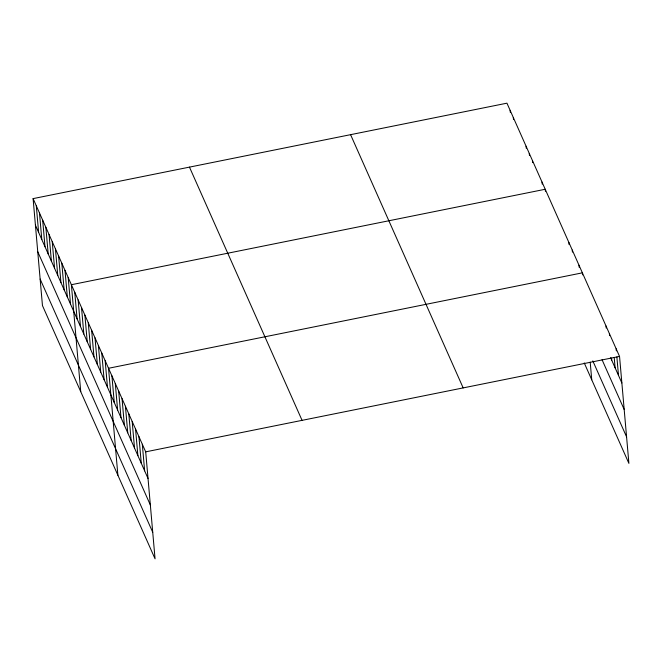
<?xml version="1.0" encoding="UTF-8"?>
<svg xmlns="http://www.w3.org/2000/svg" width="662" height="662" viewBox="0 0 662 662"><rect width="100%" height="100%" fill="white"/><g stroke="black" fill="none" stroke-linecap="round" stroke-linejoin="round"><path stroke-width="0.99" d="M33.1 198.617L145.698 451.848L155.057 558.827L42.459 305.596L33.1 198.617L506.943 103.173L619.541 356.404L628.9 463.383L584.24 362.933M145.698 451.848L619.541 356.404M610.604 357.67L621.866 382.992M602.048 359.714L624.192 409.521M592.804 360.881L626.583 436.854M350.579 134.667L463.168 387.899M189.473 167.122L302.062 420.353M35.425 225.204L148.023 478.436M37.751 251.734L150.34 504.965M40.142 279.066L152.732 532.298M616.165 348.808L616.339 350.852M616.876 356.983L618.49 375.395M614.22 357.571L615.114 367.799M609.404 333.615L609.586 335.659M611.556 358.159L611.729 360.202M606.028 326.01L606.21 328.062M582.56 274.879L582.386 272.835L108.535 368.279L117.894 475.266M590.198 362.131L591.745 379.814M579.01 265.239L579.184 267.283M572.249 250.046L572.431 252.09M568.873 242.449L569.055 244.493M545.405 191.318L545.231 189.266L71.38 284.718L80.739 391.697M542.037 182.091L542.219 184.135M532.471 160.568L532.645 162.612M529.277 153.394L529.459 155.438M526.091 146.219L526.265 148.263M513.323 117.522L513.505 119.565M510.137 110.347L510.319 112.391M142.313 444.252L144.639 470.839M138.937 436.655L141.263 463.243M135.561 429.059L137.886 455.646M132.185 421.462L134.51 448.05M128.809 413.866L131.134 440.453M125.424 406.269L127.749 432.857M122.048 398.673L124.373 425.261M118.672 391.077L120.997 417.664M115.296 383.48L117.621 410.068M111.919 375.884L114.245 402.471M105.159 360.682L107.484 387.278M101.782 353.086L104.108 379.682M98.406 345.49L100.732 372.085M95.03 337.893L97.355 364.481M91.646 330.297L93.979 356.884M88.269 322.7L90.595 349.288M84.893 315.104L87.219 341.691M81.517 307.507L83.842 334.095M78.141 299.911L80.466 326.498M74.756 292.314L77.09 318.902M68.194 277.543L70.52 304.131M65 270.369L67.325 296.957M61.814 263.195L64.14 289.782M58.62 256.02L60.945 282.608M55.434 248.846L57.759 275.433M52.24 241.663L54.565 268.259M49.054 234.489L51.379 261.085M45.86 227.314L48.185 253.91M42.674 220.14L44.999 246.736M39.48 212.965L41.805 239.553M36.294 205.791L38.619 232.379"/></g></svg>
